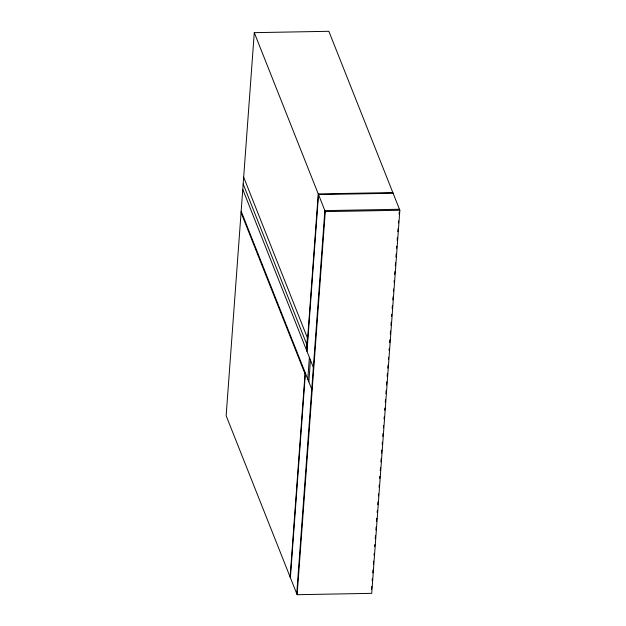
<?xml version="1.0" encoding="UTF-8"?>
<svg xmlns="http://www.w3.org/2000/svg" width="626" height="626" viewBox="0 0 626 626"><rect width="100%" height="100%" fill="white"/><g stroke="black" fill="none" stroke-linecap="round" stroke-linejoin="round"><path stroke-width="0.94" d="M254.281 32.654L226.15 415.734L297.139 594.7L371.719 593.346L399.85 210.266L328.861 31.3L254.281 32.654L325.27 211.619L297.139 594.7M306.474 350.036L307.374 337.766M290.12 577L305.136 372.517M306.74 350.701L318.251 193.927L392.831 192.573M290.386 577.673L305.402 373.182M306.998 351.366L318.517 194.592L393.097 193.238M307.781 379.192L309.385 357.383M308.845 381.86L310.441 360.052M296.74 593.698L324.871 210.618L399.451 209.264M371.539 589.426L371.75 586.492M372.18 580.662L372.321 578.698M372.752 572.868L372.971 569.926M373.393 564.104L373.612 561.154M374.043 555.34L374.184 553.353M374.684 546.576L374.825 544.581M375.256 538.79L375.475 535.809M375.897 530.026L376.116 527.037M376.539 521.262L376.758 518.265M377.188 512.498L377.337 510.464M377.76 504.705L377.979 501.692M378.401 495.941L378.55 493.891M379.043 487.177L379.2 485.119M379.685 478.413L379.841 476.347M380.264 470.627L380.483 467.575M380.905 461.863L381.124 458.803M381.547 453.099L381.774 450.031M382.189 444.335L382.345 442.23M382.776 436.385L382.987 433.458M383.409 427.777L383.566 425.664M384.051 419.013L384.207 416.893M384.693 410.249L384.849 408.113M385.28 402.268L385.499 399.341M385.906 393.699L386.14 390.569M386.547 385.006L386.782 381.797M387.173 376.476L387.384 373.628M387.784 368.151L388.003 365.224M388.433 359.379L388.582 357.282M389.075 350.607L389.231 348.518M389.654 342.672L389.873 339.754M390.288 334.034L390.514 330.99M390.937 325.262L391.156 322.226M391.579 316.49L391.727 314.432M392.158 308.587L392.377 305.668M392.799 299.917L393.018 296.904M393.441 291.145L393.59 289.118M394.083 282.373L394.231 280.354M394.662 274.509L394.873 271.59M395.303 265.8L395.522 262.826M395.945 257.028L396.164 254.062M396.587 248.256L396.735 246.268M397.166 240.462L397.377 237.504M397.807 231.683L398.026 228.74M398.449 222.911L398.598 220.955M399.098 214.139L399.239 212.191M325.27 211.619L399.85 210.266M243.67 177.158L307.64 338.431M243.17 183.974L306.873 344.582M242.771 189.428L313.36 367.399M241.166 211.244L311.756 389.208M241.065 212.605L305.034 373.878"/></g></svg>
